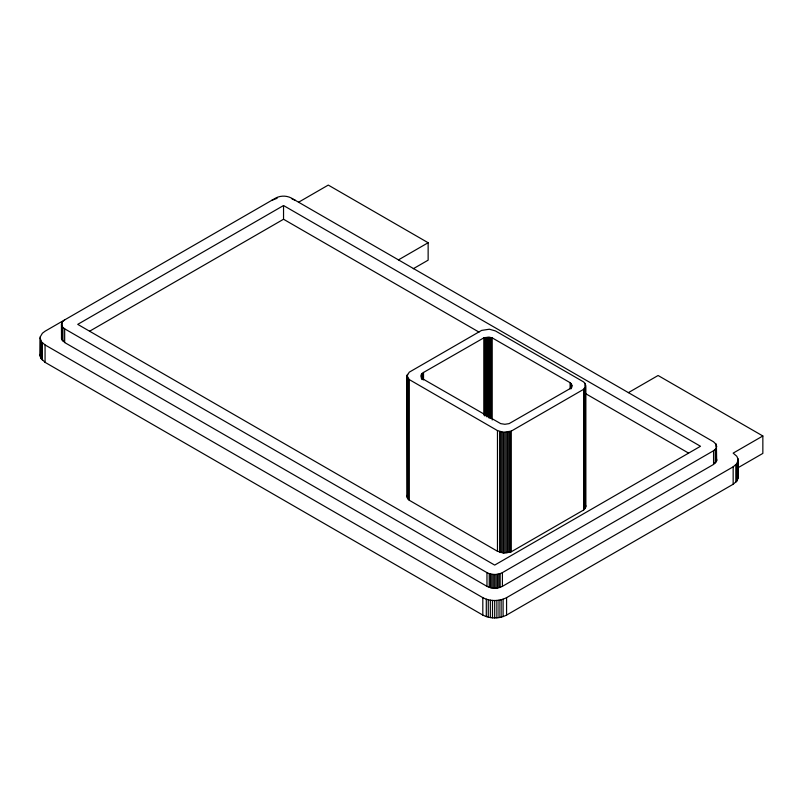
<?xml version="1.0" encoding="UTF-8"?>
<svg xmlns="http://www.w3.org/2000/svg" width="803" height="803" viewBox="0 0 803 803"><rect width="100%" height="100%" fill="white"/><g stroke="black" fill="none" stroke-linecap="round" stroke-linejoin="round"><path stroke-width="1.2" d="M570.11 388.903L570.11 382.68L492.209 337.872L489.107 337.27L483.807 337.872L423.512 372.451C420.37 373.666 420.37 378.103 423.512 379.307L500.691 423.633L504.886 424.285L509.092 423.633L570.11 388.582L571.846 385.631L570.11 382.68M737.405 468.089L762.85 453.404L762.85 435.979L733.159 453.123L736.803 456.275L737.937 458.714L738.077 477.394L736.803 481.107L733.159 484.249L506.573 615.078C499.285 618.882 490.101 618.882 482.814 615.078L45.068 362.344L40.722 357.997L40.15 355.488L40.291 336.808L42.398 333.225L45.068 331.217L275.82 197.99C280.548 195.52 286.52 195.52 291.258 197.99L713.566 441.811L716.386 444.641L716.667 460.802L713.566 464.435L502.407 586.351C497.679 588.82 491.707 588.82 486.969 586.351L64.662 342.53L61.56 338.896L61.47 324.362L62.303 321.943L64.662 319.905M40.15 355.488L40.291 354.223M61.47 338.073L62.303 335.664M407.071 375.884L409.239 372.19L481.619 330.404L489.378 329.21L495.431 330.926L583.651 381.937L585.467 384.065L585.467 507.877L583.651 509.995L511.28 551.781L503.521 552.976L497.469 551.26L409.239 500.249L407.432 498.131L407.071 375.884L409.239 379.568L497.469 430.579L503.521 432.305L511.28 431.101L583.651 389.314L585.819 385.631M407.071 496.555L407.432 494.989M716.758 446.267L715.935 448.676L713.566 450.724L502.407 572.629C497.679 575.109 491.707 575.109 486.969 572.629L64.662 328.818L62.303 326.771L61.47 324.362M716.667 460.802L716.667 459.155M738.077 459.978L736.803 463.692L733.159 466.834L506.573 597.663C499.285 601.467 490.101 601.467 482.814 597.663L45.068 344.929L41.425 341.787L40.15 338.073M283.539 205.538L77.73 324.362L494.688 565.091L700.497 446.267L283.539 205.538L283.539 219.249L478.989 332.091M298.586 202.226L328.276 185.081L428.14 242.737L428.14 260.162L413.294 268.724M89.645 331.197L283.539 219.249M398.449 259.881L428.14 242.737M628.398 392.637L658.089 375.503L762.85 435.979M271.665 200.399L277.115 198.291M291.931 198.853L295.414 200.399M585.397 393.53L688.552 453.083M737.505 474.884L738.077 477.394M585.728 505.519L585.819 506.302M737.937 458.714L737.937 478.658M737.505 462.488L737.505 479.903M736.803 463.692L736.803 481.107M735.829 464.827L735.829 482.242M733.159 466.834L733.159 484.249M716.386 447.903L716.386 452.882M715.935 443.858L715.935 446.348M715.935 448.676L715.935 462.398M715.302 449.419L715.302 463.13M713.566 450.724L713.566 464.435M585.728 386.424L585.728 507.094M585.467 387.197L585.467 507.877M585.026 383.312L585.026 385.801M585.026 387.949L585.026 508.62M584.413 388.662L584.413 509.333M583.651 389.314L583.651 509.995M571.776 384.998L571.776 387.488M571.555 384.376L571.555 386.865M571.204 383.774L571.204 388.752M570.722 383.202L570.722 388.18M511.28 431.101L511.28 551.781M510.136 431.542L510.136 552.223M508.911 431.894L508.911 552.574M507.606 432.144L507.606 552.825M506.573 597.663L506.573 615.078M506.261 432.305L506.261 552.976M504.886 432.355L504.886 553.026M503.521 432.305L503.521 552.976M503.09 599.199L503.09 616.614M502.407 572.629L502.407 586.351M502.176 432.144L502.176 552.825M501.122 599.761L501.122 617.176M500.871 431.894L500.871 552.574M500.149 573.633L500.149 587.344M499.637 431.542L499.637 552.223M499.034 600.172L499.034 617.587M498.874 574.004L498.874 587.716M497.469 430.579L497.469 551.26M497.519 574.265L497.519 587.977M496.886 600.413L496.886 617.828M496.113 574.426L496.113 588.137M494.688 574.476L494.688 588.197M494.688 600.503L494.688 617.919M493.263 574.426L493.263 588.137M492.5 600.413L492.5 617.828M492.209 337.872L492.209 419.979M491.868 574.265L491.868 587.977M491.215 337.591L491.215 418.463M490.513 574.004L490.513 587.716M490.342 600.172L490.342 617.587M490.181 337.39L490.181 418.253M489.107 337.27L489.107 418.132M489.238 573.633L489.238 587.344M488.264 599.761L488.264 617.176M488.003 337.22L488.003 416.847M486.969 572.629L486.969 586.351M486.909 337.27L486.909 416.887M486.297 599.199L486.297 616.614M485.835 337.39L485.835 415.763M484.791 337.591L484.791 415.974M483.807 337.872L483.807 415.01M482.814 597.663L482.814 615.078M423.512 372.451L423.512 379.919M422.177 373.455L422.177 379.678M421.685 374.027L421.685 379.006M421.334 374.63L421.334 378.364M409.239 379.568L409.239 500.249M408.476 378.916L408.476 499.586M407.874 378.203L407.874 498.874M407.432 374.308L407.432 498.131M407.161 375.091L407.161 497.348M64.662 328.818L64.662 342.53M62.925 327.514L62.925 341.225M62.303 326.771L62.303 340.482M61.841 322.726L61.841 339.699M61.56 323.539L61.56 338.896M45.068 344.929L45.068 362.344M42.398 342.921L42.398 360.336M41.425 341.787L41.425 359.202M40.722 340.582L40.722 357.997M40.291 336.808L40.291 356.753"/></g></svg>
